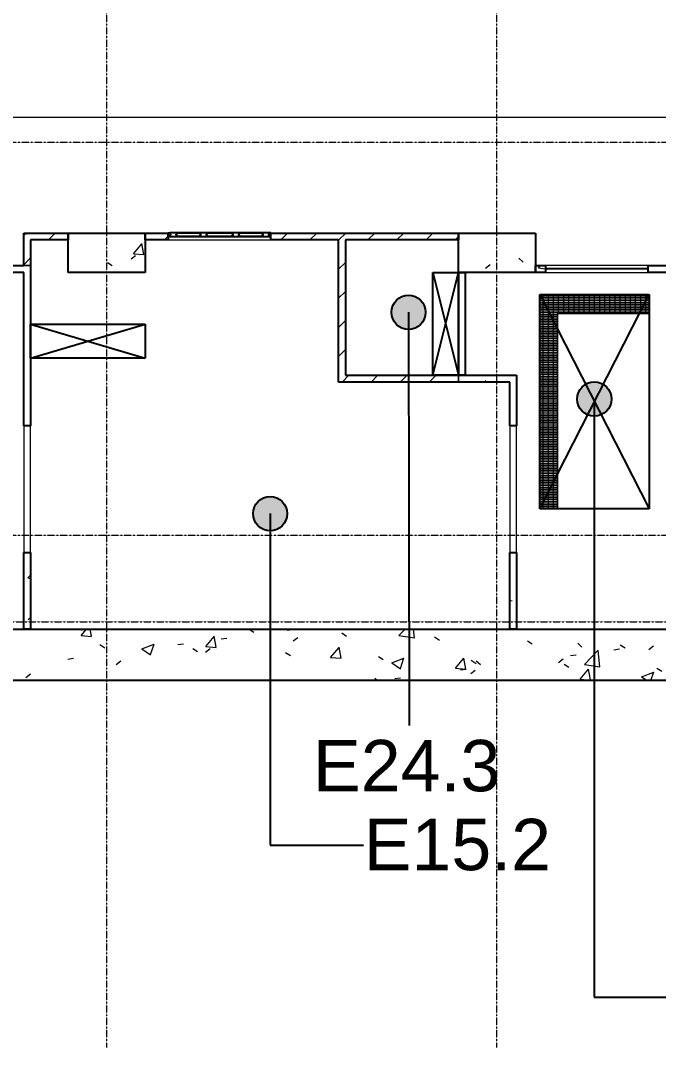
# Model space of a CAD drawing. Header units: millimetres. Extents: x -962357 to -591296, y -195428 to 59420.
# Drawn here: x -690197 to -671558, y -30741 to -763 of the extents above; entities that cross this region are included whole.
import ezdxf

# ---------------------------------------------------------------- set-up
doc = ezdxf.new("R2010")
doc.units = ezdxf.units.MM
doc.linetypes.add('DPA_Grid _ Level 100', pattern=[10, 5.5, -1.6, 1.3, -1.6])
for name, color, linetype, lineweight in [('_ _ A-DETL-OPENING', 1, 'Continuous', 25), ('A-COLS', 5, 'Continuous', 25), ('A-COLS-E', 1, 'Continuous', 9), ('A-DOOR', 3, 'Continuous', 25), ('A-DOOR-E', 2, 'Continuous', 25), ('A-DOOR-FRAM', 3, 'Continuous', 25), ('A-FLOR-E', 2, 'Continuous', 9), ('A-FLOR-PATT', 1, 'Continuous', 9), ('A-GENM', 1, 'Continuous', 9), ('A-ROOM-IDEN', 3, 'Continuous', 25), ('A-WALL', 5, 'Continuous', 9), ('A-WALL-PATT', 1, 'Continuous', 9), ('S-GRID', 251, 'Continuous', 9), ('WALL-E', 2, 'Continuous', 9)]:
    doc.layers.add(name, color=color, linetype=linetype, lineweight=lineweight)
doc.styles.add('Arial_1', font='arial.ttf', dxfattribs={"height": 1500})
pattern_1 = [(50, (2.4, 1), (3643.682, -318.781), [381, -4191]), (355, (2.4, 1), (-704.856, 3821.136), [304.8, -3352.8]), (100.451, (306, -25.6), (2938.852, 3502.332), [323.8, -3561.801]), (46.184, (2.4, 1017), (5421.58, -840.856), [571.5, -6286.5]), (96.636, (454, 947), (4748.05, 4948.55), [485.7, -5342.7]), (351.184, (2.4, 1017), (4748.1, 4948.506), [457.2, -5029.2]), (21, (510.4, 763), (3032.288, -2045.304), [381, -4191]), (326, (510.4, 763), (1236.042, 3683.762), [304.8, -3352.8]), (71.451, (763, 592.5), (4268.343, 1638.425), [323.8, -3561.801]), (37.5, (2.4, 1), (61.772, 1691.1008), [167.64, -3144.52, 167.64, -3235.96, -3365.5]), (37.5, (2.4, 1), (61.772, 1691.1008), [-6715.76, 167.64, -3197.86]), (7.5, (2.4, 1), (1336.3933, 2003.6115), [167.64, -1772.92, 167.64, -3068.32, -1282.7]), (7.5, (2.4, 1), (1336.3933, 2003.6115), [-5176.52, 167.64, -1115.06]), (327.5, (-1130.5, 1), (2711.8178, -114.5786), [167.64, -1102.36, 167.64, -3794.76, -5257.8]), (327.5, (-1130.5, 1), (2711.8178, -114.5786), [-5232.4, 167.64, -5090.16]), (317.5, (-1638.5, 1), (2962.5856, 508.5334), [167.64, -1483.36, 167.64, -2463.8, -3733.8]), (317.5, (-1638.5, 1), (2962.5856, 508.5334), [-4282.44, 167.64, -3566.16])]
pattern_2 = [(45, (2.4, 1), (-424.26407, 424.26407), [])]

# ---------------------------------------------------------------- blocks, each defined once
blk = doc.blocks.new('A33 - _Wall_ Access Panel 3000 x 3000-18927020-4180-01 LOWER PLATFORM LEVEL - REFLECTED CEILING PLAN')
at = {"layer": 'A-DOOR', "lineweight": 9}
for p, q in [((-572, 0), (-372, 0)), ((-572, -35), (-572, 0)), ((-372, 0), (-372, -35)), ((372, 0), (572, 0)), ((372, -35), (372, 0)), ((572, 0), (572, -35)), ((-1450, 0), (-1250, 0)), ((-1450, -35), (-1450, 0)), ((-1435, -35), (-1450, -35)), ((-1450, -100), (-1450, -65)), ((-1450, -65), (-1435, -65)), ((-1250, -100), (-1450, -100)), ((-1435, -65), (-1435, -35)), ((-1250, -35), (-1265, -35)), ((-1265, -35), (-1265, -65)), ((-1265, -35), (-1250, -35)), ((-1265, -65), (-1265, -35)), ((-1265, -65), (-1250, -65)), ((-1250, -65), (-1265, -65)), ((-1250, 0), (-1250, -35)), ((-1250, -35), (-1250, 0)), ((-1250, 0), (-572, 0)), ((-1250, -65), (-1250, -100)), ((-1250, -100), (-1250, -65)), ((-572, -100), (-1250, -100)), ((-572, 0), (-572, -35)), ((-557, -35), (-572, -35)), ((-572, -35), (-557, -35)), ((-572, -100), (-572, -65)), ((-572, -65), (-557, -65)), ((-557, -65), (-572, -65)), ((-572, -65), (-572, -100)), ((-372, -100), (-572, -100)), ((-557, -65), (-557, -35)), ((-557, -35), (-557, -65)), ((-372, -35), (-387, -35)), ((-387, -35), (-387, -65)), ((-387, -35), (-372, -35)), ((-387, -65), (-387, -35)), ((-387, -65), (-372, -65)), ((-372, -65), (-387, -65)), ((-372, -35), (-372, 0)), ((-372, 0), (372, 0)), ((-372, -65), (-372, -100)), ((-372, -100), (-372, -65)), ((372, -100), (-372, -100)), ((372, 0), (372, -35)), ((387, -35), (372, -35)), ((372, -35), (387, -35)), ((372, -100), (372, -65)), ((372, -65), (387, -65)), ((387, -65), (372, -65)), ((372, -65), (372, -100)), ((572, -100), (372, -100)), ((387, -65), (387, -35)), ((387, -35), (387, -65)), ((572, -35), (557, -35)), ((557, -35), (557, -65)), ((557, -35), (572, -35)), ((557, -65), (557, -35)), ((557, -65), (572, -65)), ((572, -65), (557, -65)), ((572, -35), (572, 0)), ((572, 0), (1250, 0)), ((572, -65), (572, -100)), ((572, -100), (572, -65)), ((1250, -100), (572, -100)), ((1250, 0), (1450, 0)), ((1250, -35), (1250, 0)), ((1250, 0), (1250, -35)), ((1265, -35), (1250, -35)), ((1250, -35), (1265, -35)), ((1250, -100), (1250, -65)), ((1250, -65), (1265, -65)), ((1265, -65), (1250, -65)), ((1250, -65), (1250, -100)), ((1450, -100), (1250, -100)), ((1265, -65), (1265, -35)), ((1265, -35), (1265, -65)), ((1450, -35), (1435, -35)), ((1435, -35), (1435, -65)), ((1435, -65), (1450, -65)), ((1450, 0), (1450, -35)), ((1450, -65), (1450, -100))]:
    blk.add_line(p, q, dxfattribs=at)
at = {"layer": 'A-DOOR-E'}
for p, q in [((-372, 0), (-572, 0)), ((-572, 0), (-572, -35)), ((-372, -35), (-372, 0)), ((372, 0), (372, -35)), ((572, 0), (372, 0)), ((572, -35), (572, 0)), ((-1250, 0), (-1450, 0)), ((-1450, 0), (-1450, -35)), ((-1450, -35), (-1435, -35)), ((-1435, -65), (-1450, -65)), ((-1450, -65), (-1450, -100)), ((-1450, -100), (-1250, -100)), ((-1435, -35), (-1435, -65)), ((-1265, -65), (-1265, -35)), ((-1265, -35), (-1250, -35)), ((-1250, -35), (-1265, -35)), ((-1265, -35), (-1265, -65)), ((-1265, -65), (-1265, -35)), ((-1265, -35), (-1250, -35)), ((-1250, -35), (-1265, -35)), ((-1265, -35), (-1265, -65)), ((-1265, -65), (-1265, -35)), ((-1265, -35), (-1250, -35)), ((-1265, -65), (-1265, -35)), ((-1265, -35), (-1250, -35)), ((-1265, -35), (-1250, -35)), ((-1265, -65), (-1265, -35)), ((-1250, -35), (-1265, -35)), ((-1265, -35), (-1265, -65)), ((-1250, -65), (-1265, -65)), ((-1265, -65), (-1250, -65)), ((-1250, -65), (-1265, -65)), ((-1265, -65), (-1250, -65)), ((-1250, -65), (-1265, -65)), ((-1250, -65), (-1265, -65)), ((-1250, -65), (-1265, -65)), ((-1265, -65), (-1250, -65)), ((-1250, -35), (-1250, 0)), ((-572, 0), (-1250, 0)), ((-1250, 0), (-1250, -35)), ((-1250, -35), (-1250, 0)), ((-1250, 0), (-572, 0)), ((-572, 0), (-1250, 0)), ((-1250, 0), (-1250, -35)), ((-1250, -35), (-1250, 0)), ((-1250, 0), (-572, 0)), ((-1250, -35), (-1250, 0)), ((-1250, 0), (-572, 0)), ((-1250, 0), (-572, 0)), ((-1250, -35), (-1250, 0)), ((-572, 0), (-1250, 0)), ((-1250, 0), (-1250, -35)), ((-1250, -100), (-1250, -65)), ((-1250, -65), (-1250, -100)), ((-1250, -100), (-1250, -65)), ((-1250, -65), (-1250, -100)), ((-1250, -100), (-1250, -65)), ((-1250, -100), (-1250, -65)), ((-1250, -100), (-1250, -65)), ((-1250, -65), (-1250, -100)), ((-1250, -100), (-572, -100)), ((-572, -100), (-1250, -100)), ((-1250, -100), (-572, -100)), ((-572, -100), (-1250, -100)), ((-572, -100), (-1250, -100)), ((-572, -100), (-1250, -100)), ((-1250, -100), (-572, -100)), ((-572, -35), (-572, 0)), ((-572, 0), (-572, -35)), ((-572, -35), (-572, 0)), ((-572, 0), (-572, -35)), ((-572, 0), (-572, -35)), ((-572, 0), (-572, -35)), ((-572, -35), (-572, 0)), ((-572, -35), (-557, -35)), ((-557, -35), (-572, -35)), ((-572, -35), (-557, -35)), ((-557, -35), (-572, -35)), ((-572, -35), (-557, -35)), ((-572, -35), (-557, -35)), ((-572, -35), (-557, -35)), ((-557, -35), (-572, -35)), ((-557, -65), (-572, -65)), ((-572, -65), (-572, -100)), ((-572, -100), (-572, -65)), ((-572, -65), (-557, -65)), ((-557, -65), (-572, -65)), ((-572, -65), (-572, -100)), ((-572, -100), (-572, -65)), ((-572, -65), (-557, -65)), ((-557, -65), (-572, -65)), ((-572, -65), (-572, -100)), ((-557, -65), (-572, -65)), ((-572, -65), (-572, -100)), ((-572, -65), (-572, -100)), ((-557, -65), (-572, -65)), ((-572, -100), (-572, -65)), ((-572, -65), (-557, -65)), ((-572, -100), (-372, -100)), ((-557, -35), (-557, -65)), ((-557, -65), (-557, -35)), ((-557, -35), (-557, -65)), ((-557, -65), (-557, -35)), ((-557, -35), (-557, -65)), ((-557, -35), (-557, -65)), ((-557, -35), (-557, -65)), ((-557, -65), (-557, -35)), ((-387, -65), (-387, -35)), ((-387, -35), (-372, -35)), ((-372, -35), (-387, -35)), ((-387, -35), (-387, -65)), ((-387, -65), (-387, -35)), ((-387, -35), (-372, -35)), ((-372, -35), (-387, -35)), ((-387, -35), (-387, -65)), ((-387, -65), (-387, -35)), ((-387, -35), (-372, -35)), ((-387, -65), (-387, -35)), ((-387, -35), (-372, -35)), ((-387, -35), (-372, -35)), ((-387, -65), (-387, -35)), ((-372, -35), (-387, -35)), ((-387, -35), (-387, -65)), ((-372, -65), (-387, -65)), ((-387, -65), (-372, -65)), ((-372, -65), (-387, -65)), ((-387, -65), (-372, -65)), ((-372, -65), (-387, -65)), ((-372, -65), (-387, -65)), ((-372, -65), (-387, -65)), ((-387, -65), (-372, -65)), ((372, 0), (-372, 0)), ((-372, 0), (-372, -35)), ((-372, -35), (-372, 0)), ((-372, 0), (372, 0)), ((372, 0), (-372, 0)), ((-372, 0), (-372, -35)), ((-372, -35), (-372, 0)), ((-372, 0), (372, 0)), ((-372, -35), (-372, 0)), ((-372, 0), (372, 0)), ((-372, 0), (372, 0)), ((-372, -35), (-372, 0)), ((372, 0), (-372, 0)), ((-372, 0), (-372, -35)), ((-372, -100), (-372, -65)), ((-372, -65), (-372, -100)), ((-372, -100), (-372, -65)), ((-372, -65), (-372, -100)), ((-372, -100), (-372, -65)), ((-372, -100), (-372, -65)), ((-372, -100), (-372, -65)), ((-372, -65), (-372, -100)), ((-372, -100), (372, -100)), ((372, -100), (-372, -100)), ((-372, -100), (372, -100)), ((372, -100), (-372, -100)), ((372, -100), (-372, -100)), ((372, -100), (-372, -100)), ((-372, -100), (372, -100)), ((372, -35), (372, 0)), ((372, 0), (372, -35)), ((372, -35), (372, 0)), ((372, 0), (372, -35)), ((372, 0), (372, -35)), ((372, 0), (372, -35)), ((372, -35), (372, 0)), ((372, -35), (387, -35)), ((387, -35), (372, -35)), ((372, -35), (387, -35)), ((387, -35), (372, -35)), ((372, -35), (387, -35)), ((372, -35), (387, -35)), ((372, -35), (387, -35)), ((387, -35), (372, -35)), ((387, -65), (372, -65)), ((372, -65), (372, -100)), ((372, -100), (372, -65)), ((372, -65), (387, -65)), ((387, -65), (372, -65)), ((372, -65), (372, -100)), ((372, -100), (372, -65)), ((372, -65), (387, -65)), ((387, -65), (372, -65)), ((372, -65), (372, -100)), ((387, -65), (372, -65)), ((372, -65), (372, -100)), ((372, -65), (372, -100)), ((387, -65), (372, -65)), ((372, -100), (372, -65)), ((372, -65), (387, -65)), ((372, -100), (572, -100)), ((387, -35), (387, -65)), ((387, -65), (387, -35)), ((387, -35), (387, -65)), ((387, -65), (387, -35)), ((387, -35), (387, -65)), ((387, -35), (387, -65)), ((387, -35), (387, -65)), ((387, -65), (387, -35)), ((557, -65), (557, -35)), ((557, -35), (572, -35)), ((572, -35), (557, -35)), ((557, -35), (557, -65)), ((557, -65), (557, -35)), ((557, -35), (572, -35)), ((572, -35), (557, -35)), ((557, -35), (557, -65)), ((557, -65), (557, -35)), ((557, -35), (572, -35)), ((557, -65), (557, -35)), ((557, -35), (572, -35)), ((557, -35), (572, -35)), ((557, -65), (557, -35)), ((572, -35), (557, -35)), ((557, -35), (557, -65)), ((572, -65), (557, -65)), ((557, -65), (572, -65)), ((572, -65), (557, -65)), ((557, -65), (572, -65)), ((572, -65), (557, -65)), ((572, -65), (557, -65)), ((572, -65), (557, -65)), ((557, -65), (572, -65)), ((1250, 0), (572, 0)), ((572, 0), (572, -35)), ((572, -35), (572, 0)), ((572, 0), (1250, 0)), ((1250, 0), (572, 0)), ((572, 0), (572, -35)), ((572, -35), (572, 0)), ((572, 0), (1250, 0)), ((572, -35), (572, 0)), ((572, 0), (1250, 0)), ((572, 0), (1250, 0)), ((572, -35), (572, 0)), ((1250, 0), (572, 0)), ((572, 0), (572, -35)), ((572, -100), (572, -65)), ((572, -65), (572, -100)), ((572, -100), (572, -65)), ((572, -65), (572, -100)), ((572, -100), (572, -65)), ((572, -100), (572, -65)), ((572, -100), (572, -65)), ((572, -65), (572, -100)), ((572, -100), (1250, -100)), ((1250, -100), (572, -100)), ((572, -100), (1250, -100)), ((1250, -100), (572, -100)), ((1250, -100), (572, -100)), ((1250, -100), (572, -100)), ((572, -100), (1250, -100)), ((1450, 0), (1250, 0)), ((1250, 0), (1250, -35)), ((1250, -35), (1250, 0)), ((1250, 0), (1250, -35)), ((1250, -35), (1250, 0)), ((1250, 0), (1250, -35)), ((1250, 0), (1250, -35)), ((1250, 0), (1250, -35)), ((1250, -35), (1250, 0)), ((1250, -35), (1265, -35)), ((1265, -35), (1250, -35)), ((1250, -35), (1265, -35)), ((1265, -35), (1250, -35)), ((1250, -35), (1265, -35)), ((1250, -35), (1265, -35)), ((1250, -35), (1265, -35)), ((1265, -35), (1250, -35)), ((1265, -65), (1250, -65)), ((1250, -65), (1250, -100)), ((1250, -100), (1250, -65)), ((1250, -65), (1265, -65)), ((1265, -65), (1250, -65)), ((1250, -65), (1250, -100)), ((1250, -100), (1250, -65)), ((1250, -65), (1265, -65)), ((1265, -65), (1250, -65)), ((1250, -65), (1250, -100)), ((1265, -65), (1250, -65)), ((1250, -65), (1250, -100)), ((1250, -65), (1250, -100)), ((1265, -65), (1250, -65)), ((1250, -100), (1250, -65)), ((1250, -65), (1265, -65)), ((1250, -100), (1450, -100)), ((1265, -35), (1265, -65)), ((1265, -65), (1265, -35)), ((1265, -35), (1265, -65)), ((1265, -65), (1265, -35)), ((1265, -35), (1265, -65)), ((1265, -35), (1265, -65)), ((1265, -35), (1265, -65)), ((1265, -65), (1265, -35)), ((1435, -65), (1435, -35)), ((1435, -35), (1450, -35)), ((1450, -65), (1435, -65)), ((1450, -35), (1450, 0)), ((1450, -100), (1450, -65))]:
    blk.add_line(p, q, dxfattribs=at)
at = {"layer": 'A-DOOR-FRAM'}
for p, q in [((-1500, 0), (-1500, -100)), ((-1450, 0), (-1500, 0)), ((-1500, -100), (-1450, -100)), ((-1450, -35), (-1450, 0)), ((-1435, -35), (-1450, -35)), ((-1450, -65), (-1435, -65)), ((-1450, -100), (-1450, -65)), ((-1435, -65), (-1435, -35)), ((1435, -65), (1435, -35)), ((1435, -35), (1450, -35)), ((1450, -65), (1435, -65)), ((1450, 0), (1500, 0)), ((1450, -35), (1450, 0)), ((1450, -100), (1450, -65)), ((1500, -100), (1450, -100)), ((1500, 0), (1500, -100))]:
    blk.add_line(p, q, dxfattribs=at)
blk = doc.blocks.new('vent_grill - vent_grill H5400xW3000-11544596-4180-01 LOWER PLATFORM LEVEL - REFLECTED CEILING PLAN')
at = {"layer": 'A-DOOR-E'}
blk.add_line((-1500, 0), (1500, 0), dxfattribs=at)
blk = doc.blocks.new('Stucture Guage3 - Stucture Guage-9321298-4180-01 LOWER PLATFORM LEVEL - REFLECTED CEILING PLAN')
at = {"layer": 'A-GENM'}
blk.add_line((-653199, -3599), (-708629, -3599), dxfattribs=at)
blk = doc.blocks.new('C-1-PP19-AR-4180-01-B_20250908-040939_EXDOWNLIGHT')
at = {"layer": 'A-DOOR-E', "rotation": 180}
for name, p in [('A33 - _Wall_ Access Panel 3000 x 3000-18927020-4180-01 LOWER PLATFORM LEVEL - REFLECTED CEILING PLAN', (60300, -10645)), ('vent_grill - vent_grill H5400xW3000-11544596-4180-01 LOWER PLATFORM LEVEL - REFLECTED CEILING PLAN', (71325, -11595))]:
    blk.add_blockref(name, p, dxfattribs=at)
at = {"layer": 'A-GENM'}
blk.add_blockref('Stucture Guage3 - Stucture Guage-9321298-4180-01 LOWER PLATFORM LEVEL - REFLECTED CEILING PLAN', (743759, -3579), dxfattribs=at)

msp = doc.modelspace()

# ---------------------------------------------------------------- hatches: boundary and pattern name
at = {"layer": 'A-COLS-E'}
h = msp.add_hatch(dxfattribs=at)
h.set_pattern_fill('FP_1', color=256, style=0, pattern_type=2)
h.set_pattern_definition(pattern_1)
h.paths.add_polyline_path([(-686555, -8115.4), (-686555, -6965.4), (-688805, -6965.4), (-688805, -8115.4), (-687901.2, -8115.4)])
h = msp.add_hatch(dxfattribs=at)
h.set_pattern_fill('FP_1', color=256, style=0, pattern_type=2)
h.set_pattern_definition(pattern_1)
h.paths.add_polyline_path([(-675155, -8115.4), (-675155, -6965.4), (-677405, -6965.4), (-677405, -8115.4), (-676279.1, -8115.4)])
at = {"layer": 'A-FLOR-PATT'}
h = msp.add_hatch(dxfattribs=at)
h.set_pattern_fill('FP_13', color=256, style=0, pattern_type=2)
h.set_pattern_definition([(0, (-673425, -11890), (0, -50), []), (270, (-673425, -11890), (-150, -9e-15), [])])
h.paths.add_polyline_path([(-674505, -15015), (-674505, -9315), (-671825, -9315), (-671825, -8765), (-675025, -8765), (-675025, -15015), (-674826.4, -15015)])
at = {"layer": 'A-ROOM-IDEN'}
h = msp.add_hatch(color=256, dxfattribs=at)
edge = h.paths.add_edge_path()
edge.add_arc((-678860.6, -9280.9), 500, 0, 360)
h = msp.add_hatch(color=256, dxfattribs=at)
edge = h.paths.add_edge_path()
edge.add_arc((-673432.4, -11814.3), 500, 0, 360)
h = msp.add_hatch(color=256, dxfattribs=at)
edge = h.paths.add_edge_path()
edge.add_arc((-682904, -15157), 500, 0, 360)
at = {"layer": 'A-WALL-PATT'}
h = msp.add_hatch(dxfattribs=at)
h.set_pattern_fill('FP_2', color=256, style=0, pattern_type=2)
h.set_pattern_definition(pattern_2)
h.paths.add_polyline_path([(-690105, -7915.4), (-689905, -7915.4), (-689905, -6965.4), (-690105, -6965.4)])
h = msp.add_hatch(dxfattribs=at)
h.set_pattern_fill('FP_2', color=256, style=0, pattern_type=2)
h.set_pattern_definition(pattern_2)
h.paths.add_polyline_path([(-688805, -7165.4), (-688805, -6965.4), (-689905, -6965.4), (-689905, -7165.4)])
h = msp.add_hatch(dxfattribs=at)
h.set_pattern_fill('FP_2', color=256, style=0, pattern_type=2)
h.set_pattern_definition(pattern_2)
h.paths.add_polyline_path([(-680905, -7165.4), (-680905, -6965.4), (-682880, -6965.4), (-682880, -7165.4), (-682090.2, -7165.4)])
h.paths.add_polyline_path([(-685880, -7165.4), (-685880, -6965.4), (-686555, -6965.4), (-686555, -7165.4), (-686448.5, -7165.4)])
h = msp.add_hatch(dxfattribs=at)
h.set_pattern_fill('FP_2', color=256, style=0, pattern_type=2)
h.set_pattern_definition(pattern_2)
h.paths.add_polyline_path([(-677405, -7165.4), (-677405, -6965.4), (-680905, -6965.4), (-680905, -7165.4), (-679184.7, -7165.4)])
h = msp.add_hatch(dxfattribs=at)
h.set_pattern_fill('FP_2', color=256, style=0, pattern_type=2)
h.set_pattern_definition(pattern_2)
h.paths.add_polyline_path([(-680705, -11115), (-680705, -7165.4), (-680905, -7165.4), (-680905, -11115)])
h = msp.add_hatch(dxfattribs=at)
h.set_pattern_fill('FP_1', color=256, style=0, pattern_type=2)
h.set_pattern_definition(pattern_1)
h.paths.add_polyline_path([(-695815, -8115.4), (-695815, -7915.4), (-697635, -7915.4), (-697635, -8115.4), (-696617.8, -8115.4)])
h.paths.add_polyline_path([(-691815, -8115.4), (-690105, -8115.4), (-690105, -7915.4), (-691815, -7915.4), (-691815, -8015.4)])
h = msp.add_hatch(dxfattribs=at)
h.set_pattern_fill('FP_1', color=256, style=0, pattern_type=2)
h.set_pattern_definition(pattern_1)
h.paths.add_polyline_path([(-690105, -18532), (-689905, -18532), (-689905, -16290.4), (-690105, -16290.4)])
h.paths.add_polyline_path([(-690105, -12590.4), (-689905, -12590.4), (-689905, -7915.4), (-690105, -7915.4), (-690105, -9982.8)])
h = msp.add_hatch(dxfattribs=at)
h.set_pattern_fill('FP_1', color=256, style=0, pattern_type=2)
h.set_pattern_definition(pattern_1)
h.paths.add_polyline_path([(-675155, -8115), (-674855, -8115), (-674855, -7915), (-675155, -7915), (-675155, -8015)])
h.paths.add_polyline_path([(-671855, -8115), (-670925, -8115), (-670925, -7915), (-671855, -7915), (-671855, -8015)])
h = msp.add_hatch(dxfattribs=at)
h.set_pattern_fill('FP_2', color=256, style=0, pattern_type=2)
h.set_pattern_definition(pattern_2)
h.paths.add_polyline_path([(-677405, -11315), (-677405, -11115), (-680905, -11115), (-680905, -11315), (-679184.7, -11315)])
h = msp.add_hatch(dxfattribs=at)
h.set_pattern_fill('FP_1', color=256, style=0, pattern_type=2)
h.set_pattern_definition(pattern_1)
h.paths.add_polyline_path([(-675705, -11315), (-675705, -11115), (-677405, -11115), (-677405, -11315), (-675905, -11315)])
h = msp.add_hatch(dxfattribs=at)
h.set_pattern_fill('FP_1', color=256, style=0, pattern_type=2)
h.set_pattern_definition(pattern_1)
h.paths.add_polyline_path([(-675905, -18532), (-675705, -18532), (-675705, -16290.4), (-675905, -16290.4)])
h.paths.add_polyline_path([(-675905, -12590.4), (-675705, -12590.4), (-675705, -11315), (-675905, -11315), (-675905, -11543.9)])
h = msp.add_hatch(dxfattribs=at)
h.set_pattern_fill('FP_1', color=256, style=0, pattern_type=2)
h.set_pattern_definition(pattern_1)
h.paths.add_polyline_path([(-697635, -20032), (-652319.8, -20032), (-652320, -18532), (-697635, -18532)])

# ---------------------------------------------------------------- linework, layer by layer
at = {"layer": '_ _ A-DETL-OPENING'}
for p, q in [((-678155, -11115), (-677405, -8115)), ((-678155, -8115), (-677405, -11115)), ((-678155, -11115), (-678155, -8115)), ((-678155, -8115), (-677405, -8115)), ((-677405, -8115), (-677405, -11115)), ((-675025, -15015), (-675025, -8765)), ((-675025, -8765), (-671825, -8765)), ((-675025, -15015), (-671825, -8765)), ((-675025, -8765), (-671825, -15015)), ((-671825, -8765), (-671825, -15015)), ((-689905, -10622.4), (-686555, -9622.4)), ((-689905, -9622.4), (-686555, -10622.4)), ((-689905, -10622.4), (-689905, -9622.4)), ((-689905, -9622.4), (-686555, -9622.4)), ((-686555, -9622.4), (-686555, -10622.4)), ((-686555, -10622.4), (-689905, -10622.4)), ((-677405, -11115), (-678155, -11115)), ((-671825, -15015), (-675025, -15015))]:
    msp.add_line(p, q, dxfattribs=at)
at = {"layer": 'A-COLS'}
for p, q in [((-688805, -8115.4), (-688805, -6965.4)), ((-688805, -6965.4), (-686555, -6965.4)), ((-686555, -6965.4), (-686555, -8115.4)), ((-677405, -8115.4), (-677405, -6965.4)), ((-677405, -6965.4), (-675155, -6965.4)), ((-675155, -6965.4), (-675155, -8115.4)), ((-686555, -8115.4), (-688805, -8115.4)), ((-675155, -8115.4), (-677405, -8115.4))]:
    msp.add_line(p, q, dxfattribs=at)
at = {"layer": 'A-FLOR-E'}
for p, q in [((-678155, -8115), (-677405, -8115)), ((-678155, -11115), (-678155, -8115)), ((-677405, -8115), (-677405, -11115)), ((-675025, -15015), (-675025, -8765)), ((-675025, -8765), (-671825, -8765)), ((-675025, -8765), (-675025, -15015)), ((-671825, -8765), (-675025, -8765)), ((-675025, -15015), (-675025, -8765)), ((-675025, -8765), (-671825, -8765)), ((-675025, -15015), (-675025, -8765)), ((-675025, -8765), (-671825, -8765)), ((-671825, -8765), (-675025, -8765)), ((-675025, -8765), (-675025, -15015)), ((-671825, -8765), (-671825, -15015)), ((-671825, -15015), (-671825, -8765)), ((-671825, -8765), (-671825, -15015)), ((-671825, -8765), (-671825, -9315)), ((-671825, -9315), (-671825, -8765)), ((-671825, -9315), (-674505, -9315)), ((-674505, -9315), (-674505, -15015)), ((-674505, -15015), (-674505, -9315)), ((-674505, -9315), (-671825, -9315)), ((-686555, -9622.4), (-689905, -9622.4)), ((-689905, -9622.4), (-689905, -10622.4)), ((-686555, -10622.4), (-686555, -9622.4)), ((-689905, -10622.4), (-686555, -10622.4)), ((-677405, -11115), (-678155, -11115)), ((-671825, -15015), (-675025, -15015)), ((-675025, -15015), (-671825, -15015)), ((-671825, -15015), (-675025, -15015)), ((-674505, -15015), (-675025, -15015)), ((-675025, -15015), (-674505, -15015)), ((-697635, -18532), (-653820.7, -18532)), ((-653820, -18532), (-697635, -18532)), ((-697635, -18532), (-653820, -18532))]:
    msp.add_line(p, q, dxfattribs=at)
at = {"layer": 'A-ROOM-IDEN'}
for p, q in [((-678860.6, -9280.9), (-678841.1, -21345)), ((-673432.4, -11814.3), (-673432.4, -29272)), ((-682904, -15157), (-682904, -24837.8)), ((-682904, -24837.8), (-680172.8, -24837.8)), ((-673432.4, -29272), (-666796.9, -29272))]:
    msp.add_line(p, q, dxfattribs=at)
for centre in [(-678860.6, -9280.9), (-673432.4, -11814.3), (-682904, -15157)]:
    msp.add_circle(centre, 500, dxfattribs=at)
at = {"layer": 'A-WALL', "color": 7, "lineweight": 25}
for p, q in [((-690105, -7915.4), (-690105, -6965.4)), ((-690105, -6965.4), (-689905, -6965.4)), ((-689905, -6965.4), (-688805, -6965.4)), ((-689905, -7165.4), (-689905, -7915.4)), ((-688805, -7165.4), (-689905, -7165.4)), ((-688805, -6965.4), (-688805, -7165.4)), ((-686555, -7065.4), (-686555, -6965.4)), ((-686555, -6965.4), (-685880, -6965.4)), ((-686555, -7165.4), (-686555, -7065.4)), ((-685880, -7165.4), (-686555, -7165.4)), ((-685880, -6965.4), (-685880, -7065.4)), ((-685880, -7065.4), (-685880, -7165.4)), ((-682880, -7065.4), (-682880, -6965.4)), ((-682880, -6965.4), (-680905, -6965.4)), ((-682880, -7165.4), (-682880, -7065.4)), ((-680905, -7165.4), (-682880, -7165.4)), ((-680905, -6965.4), (-677405, -6965.4)), ((-680905, -11115), (-680905, -7165.4)), ((-677405, -7165.4), (-680705, -7165.4)), ((-680705, -7165.4), (-680705, -11115)), ((-677405, -6965.4), (-677405, -7165.4)), ((-691815, -7915.4), (-690105, -7915.4)), ((-689905, -7915.4), (-689905, -12590.4)), ((-675155, -8015), (-675155, -7915)), ((-675155, -7915), (-674855, -7915)), ((-675155, -8115), (-675155, -8015)), ((-674855, -7915), (-674855, -8015)), ((-674855, -8015), (-674855, -8115)), ((-671855, -8015), (-671855, -7915)), ((-671855, -7915), (-670925, -7915)), ((-671855, -8115), (-671855, -8015)), ((-690105, -8115.4), (-691815, -8115.4)), ((-690105, -12590.4), (-690105, -8115.4)), ((-677405, -11115), (-677405, -8115.4)), ((-677405, -8115.4), (-677205, -8115.4)), ((-677205, -8115.4), (-677205, -11115)), ((-674855, -8115), (-675155, -8115)), ((-670925, -8115), (-671855, -8115)), ((-680905, -11315), (-680905, -11115)), ((-677405, -11315), (-680905, -11315)), ((-680705, -11115), (-677405, -11115)), ((-677205, -11115), (-677405, -11115)), ((-677405, -11115), (-675705, -11115)), ((-675905, -11315), (-677405, -11315)), ((-675905, -12590.4), (-675905, -11315)), ((-675705, -11115), (-675705, -11315)), ((-675705, -11315), (-675705, -12590.4)), ((-689905, -12590.4), (-690105, -12590.4)), ((-675705, -12590.4), (-675905, -12590.4)), ((-690105, -18532), (-690105, -16290.4)), ((-690105, -16290.4), (-689905, -16290.4)), ((-689905, -16290.4), (-689905, -18532)), ((-675905, -18532), (-675905, -16290.4)), ((-675905, -16290.4), (-675705, -16290.4)), ((-675705, -16290.4), (-675705, -18532)), ((-697635, -18532), (-653820, -18532)), ((-689905, -18532), (-690105, -18532)), ((-675705, -18532), (-675905, -18532)), ((-652319.8, -20032), (-697635, -20032))]:
    msp.add_line(p, q, dxfattribs=at)
at = {"layer": 'A-WALL'}
for p, q in [((-689905, -7915.4), (-690105, -7915.4)), ((-690105, -7915.4), (-689905, -7915.4)), ((-677405, -11115), (-677405, -11315)), ((-677405, -11315), (-677405, -11115))]:
    msp.add_line(p, q, dxfattribs=at)
at = {"layer": 'S-GRID', "linetype": 'DPA_Grid _ Level 100'}
for p, q in [((-687680, -30741.3), (-687680, 54920.2)), ((-676280, -30741.3), (-676280, 54920.2)), ((-602984.2, -4320), (-957857, -4320)), ((-602984.2, -15795), (-957857, -15795)), ((-710095.1, -18312), (-601518.7, -18312))]:
    msp.add_line(p, q, dxfattribs=at)
at = {"layer": 'WALL-E'}
for p, q in [((-685880, -6965.4), (-685880, -7165.4)), ((-682880, -6965.4), (-685880, -6965.4)), ((-685880, -7165.4), (-682880, -7165.4)), ((-682880, -6965.4), (-682880, -7165.4)), ((-674855, -7915), (-674855, -8115)), ((-671855, -7915), (-674855, -7915)), ((-671855, -8115), (-671855, -7915)), ((-678155, -11115), (-678155, -8115)), ((-678155, -8115), (-678155, -11115)), ((-677405, -8115.4), (-677405, -11115)), ((-677405, -11115), (-677405, -8115.4)), ((-674855, -8115), (-671855, -8115)), ((-675025, -8765), (-671825, -8765)), ((-671825, -8765), (-675025, -8765)), ((-675025, -15015), (-675025, -8765)), ((-675025, -8765), (-675025, -15015)), ((-671825, -8765), (-671825, -15015)), ((-671825, -15015), (-671825, -8765)), ((-689905, -10622.4), (-689905, -9622.4)), ((-689905, -9622.4), (-689905, -10622.4)), ((-689905, -9622.4), (-686555, -9622.4)), ((-686555, -9622.4), (-689905, -9622.4)), ((-686555, -9622.4), (-686555, -10622.4)), ((-686555, -10622.4), (-686555, -9622.4)), ((-686555, -10622.4), (-689905, -10622.4)), ((-689905, -10622.4), (-686555, -10622.4)), ((-678155, -11115), (-677405, -11115)), ((-677405, -11115), (-678155, -11115)), ((-690105, -12590.4), (-690105, -16290.4)), ((-689905, -12590.4), (-690105, -12590.4)), ((-689905, -16290.4), (-689905, -12590.4)), ((-675905, -12590.4), (-675905, -16290.4)), ((-675905, -12590.4), (-675705, -12590.4)), ((-675705, -16290.4), (-675705, -12590.4)), ((-671825, -15015), (-675025, -15015)), ((-675025, -15015), (-671825, -15015)), ((-690105, -16290.4), (-689905, -16290.4)), ((-675905, -16290.4), (-675705, -16290.4)), ((-690105, -18532), (-689905, -18532)), ((-689905, -18532), (-690105, -18532)), ((-675905, -18532), (-675705, -18532)), ((-675705, -18532), (-675905, -18532))]:
    msp.add_line(p, q, dxfattribs=at)

# ---------------------------------------------------------------- block references
msp.add_blockref('C-1-PP19-AR-4180-01-B_20250908-040939_EXDOWNLIGHT', (-744680, 3580))

# ---------------------------------------------------------------- texts
at = {"layer": 'A-ROOM-IDEN', "lineweight": 9, "char_height": 1500, "width": 6774.259, "attachment_point": 1, "style": 'Arial_1'}
for s, insert in [('E24.3', (-681653.6, -21763.2)), ('E15.2', (-680172.8, -24066))]:
    msp.add_mtext(s, dxfattribs=dict(at, insert=insert))

doc.saveas('drawing.dxf')
